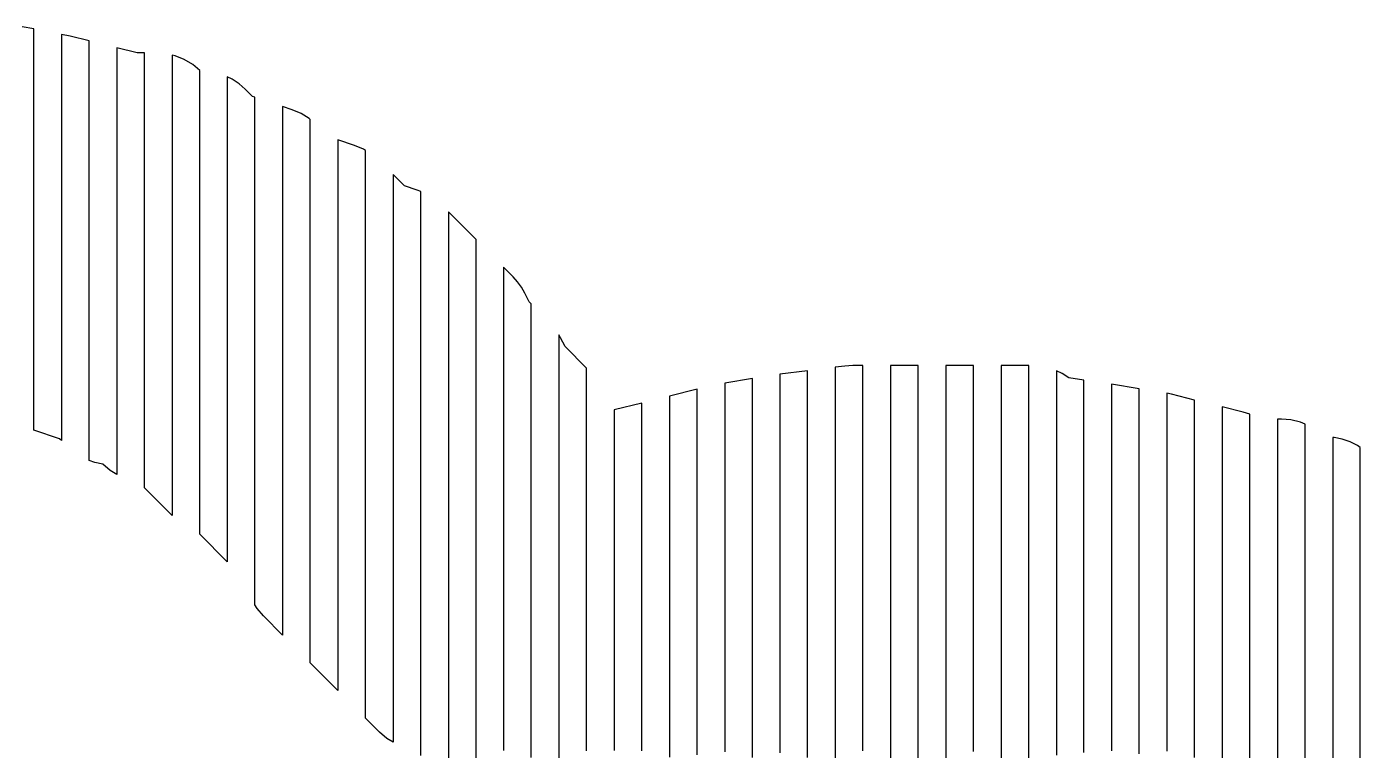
# Model space of a CAD drawing. Header units: metres. Extents: x -6 to 1890, y -8 to 898.
# Drawn here: x 1104.5 to 1297.6, y 540.3 to 645 of the extents above; entities that cross this region are included whole.
import ezdxf

# ---------------------------------------------------------------- set-up
doc = ezdxf.new("R2010")
doc.units = ezdxf.units.M
doc.layers.add('PASSADAS_COMPLETAS', color=1, linetype='CONTINUOUS')
doc.layers.add('PECAS_2D', color=3, linetype='CONTINUOUS')

msp = doc.modelspace()

# ---------------------------------------------------------------- linework, layer by layer
at = {"layer": 'PASSADAS_COMPLETAS'}
for points in [[(1161.578, 539.551), (1161.578, 544.729), (1161.578, 546.024), (1161.578, 547.318), (1161.578, 548.613), (1161.578, 549.908), (1161.578, 551.202), (1161.578, 552.497), (1161.578, 602.985), (1161.578, 604.279), (1161.578, 605.574), (1161.578, 606.868), (1161.578, 608.163), (1161.578, 609.457), (1161.578, 610.752), (1161.578, 612.047), (1161.578, 613.341), (1161.578, 614.636), (1161.578, 615.93), (1161.578, 621.108), (1161.055, 621.329), (1159.215, 621.942), (1157.578, 623.579), (1157.578, 619.669), (1157.578, 618.365), (1157.578, 617.062), (1157.578, 615.758), (1157.578, 614.455), (1157.578, 613.151), (1157.578, 611.848), (1157.578, 610.544), (1157.578, 609.241), (1157.578, 607.938), (1157.578, 605.331), (1157.578, 555.798), (1157.578, 554.494), (1157.578, 553.191), (1157.578, 551.887), (1157.578, 550.584), (1157.578, 549.28), (1157.578, 547.977), (1157.578, 546.673), (1157.578, 541.46), (1156.685, 542.011), (1155.62, 542.923), (1153.578, 544.966), (1153.578, 550.179), (1153.578, 551.482), (1153.578, 552.786), (1153.578, 554.089), (1153.578, 555.392), (1153.578, 556.696), (1153.578, 557.999), (1153.578, 559.302), (1153.578, 607.525), (1153.578, 608.828), (1153.578, 610.132), (1153.578, 611.435), (1153.578, 612.738), (1153.578, 614.042), (1153.578, 615.345), (1153.578, 616.648), (1153.578, 617.952), (1153.578, 619.255), (1153.578, 620.558), (1153.578, 621.862), (1153.578, 627.075), (1153.299, 627.247), (1152.007, 627.792), (1149.578, 628.602), (1149.578, 624.748), (1149.578, 623.464), (1149.578, 622.179), (1149.578, 620.895), (1149.578, 619.61), (1149.578, 618.326), (1149.578, 617.042), (1149.578, 615.757), (1149.578, 614.473), (1149.578, 613.188), (1149.578, 611.904), (1149.578, 564.379), (1149.578, 563.095), (1149.578, 561.81), (1149.578, 560.526), (1149.578, 559.241), (1149.578, 557.957), (1149.578, 556.673), (1149.578, 555.388), (1149.578, 548.966), (1145.578, 552.966), (1145.578, 560.697), (1145.578, 561.986), (1145.578, 563.274), (1145.578, 564.563), (1145.578, 565.851), (1145.578, 567.14), (1145.578, 568.428), (1145.578, 569.717), (1145.578, 613.527), (1145.578, 614.816), (1145.578, 616.105), (1145.578, 617.393), (1145.578, 618.682), (1145.578, 619.97), (1145.578, 621.259), (1145.578, 622.547), (1145.578, 623.836), (1145.578, 626.413), (1145.578, 631.567), (1145.451, 631.676), (1144.251, 632.418), (1142.958, 632.962), (1141.578, 633.423), (1141.578, 629.535), (1141.578, 628.239), (1141.578, 625.647), (1141.578, 624.351), (1141.578, 623.056), (1141.578, 621.76), (1141.578, 620.464), (1141.578, 619.168), (1141.578, 617.872), (1141.578, 616.576), (1141.578, 615.28), (1141.578, 573.812), (1141.578, 572.516), (1141.578, 571.221), (1141.578, 569.925), (1141.578, 568.629), (1141.578, 567.333), (1141.578, 566.037), (1141.578, 564.741), (1141.578, 556.966), (1138.817, 559.727), (1137.904, 560.792), (1137.578, 561.32), (1137.578, 569.05), (1137.578, 570.339), (1137.578, 571.627), (1137.578, 572.915), (1137.578, 574.204), (1137.578, 575.492), (1137.578, 576.781), (1137.578, 578.069), (1137.578, 580.646), (1137.578, 618.007), (1137.578, 619.296), (1137.578, 620.584), (1137.578, 621.872), (1137.578, 623.161), (1137.578, 624.449), (1137.578, 625.737), (1137.578, 627.026), (1137.578, 628.314), (1137.578, 629.603), (1137.578, 630.891), (1137.578, 634.756), (1137.241, 634.868), (1136.175, 635.934), (1135.293, 636.709), (1134.302, 637.374), (1133.578, 637.731), (1133.578, 632.533), (1133.578, 631.233), (1133.578, 629.934), (1133.578, 628.634), (1133.578, 627.334), (1133.578, 626.035), (1133.578, 624.735), (1133.578, 623.435), (1133.578, 622.136), (1133.578, 620.836), (1133.578, 583.147), (1133.578, 581.847), (1133.578, 580.547), (1133.578, 579.248), (1133.578, 577.948), (1133.578, 576.648), (1133.578, 575.349), (1133.578, 574.049), (1133.578, 567.551), (1129.578, 571.551), (1129.578, 578.002), (1129.578, 579.293), (1129.578, 580.583), (1129.578, 581.873), (1129.578, 583.163), (1129.578, 584.453), (1129.578, 585.744), (1129.578, 621.871), (1129.578, 623.161), (1129.578, 624.451), (1129.578, 625.741), (1129.578, 627.031), (1129.578, 628.322), (1129.578, 629.612), (1129.578, 630.902), (1129.578, 633.483), (1129.578, 634.773), (1129.578, 638.644), (1128.565, 639.49), (1127.355, 640.22), (1126.037, 640.756), (1125.578, 640.864), (1125.578, 635.64), (1125.578, 634.334), (1125.578, 633.028), (1125.578, 631.722), (1125.578, 630.416), (1125.578, 629.11), (1125.578, 627.804), (1125.578, 626.498), (1125.578, 625.192), (1125.578, 623.886), (1125.578, 622.58), (1125.578, 588.624), (1125.578, 587.318), (1125.578, 586.012), (1125.578, 584.706), (1125.578, 583.4), (1125.578, 582.094), (1125.578, 580.788), (1125.578, 574.258), (1121.578, 578.258), (1121.578, 583.395), (1121.578, 584.68), (1121.578, 585.964), (1121.578, 587.248), (1121.578, 588.532), (1121.578, 589.816), (1121.578, 591.101), (1121.578, 624.49), (1121.578, 625.774), (1121.578, 627.059), (1121.578, 628.343), (1121.578, 629.627), (1121.578, 630.911), (1121.578, 632.195), (1121.578, 633.48), (1121.578, 636.048), (1121.578, 637.332), (1121.578, 641.185), (1120.519, 641.185), (1117.578, 641.92), (1117.578, 638.062), (1117.578, 636.776), (1117.578, 634.205), (1117.578, 632.919), (1117.578, 631.633), (1117.578, 630.347), (1117.578, 629.061), (1117.578, 627.775), (1117.578, 626.489), (1117.578, 625.203), (1117.578, 593.054), (1117.578, 591.768), (1117.578, 590.482), (1117.578, 589.196), (1117.578, 587.91), (1117.578, 586.624), (1117.578, 585.338), (1117.578, 580.194), (1116.615, 580.789), (1115.54, 581.711), (1114.401, 581.947), (1113.578, 582.232), (1113.578, 587.397), (1113.578, 588.688), (1113.578, 589.979), (1113.578, 591.271), (1113.578, 592.562), (1113.578, 593.853), (1113.578, 595.144), (1113.578, 627.425), (1113.578, 628.717), (1113.578, 630.008), (1113.578, 631.299), (1113.578, 632.59), (1113.578, 633.882), (1113.578, 635.173), (1113.578, 636.464), (1113.578, 637.755), (1113.578, 639.047), (1113.578, 642.92), (1110.843, 643.594), (1109.578, 643.846), (1109.578, 639.929), (1109.578, 638.624), (1109.578, 637.318), (1109.578, 636.012), (1109.578, 634.706), (1109.578, 633.401), (1109.578, 632.095), (1109.578, 630.789), (1109.578, 629.483), (1109.578, 628.178), (1109.578, 595.534), (1109.578, 594.228), (1109.578, 592.922), (1109.578, 591.617), (1109.578, 590.311), (1109.578, 589.005), (1109.578, 585.088), (1109.313, 585.353), (1105.578, 586.598), (1105.578, 590.468), (1105.578, 591.758), (1105.578, 593.048), (1105.578, 594.338), (1105.578, 595.628), (1105.578, 596.918), (1105.578, 627.877), (1105.578, 629.167), (1105.578, 630.457), (1105.578, 631.747), (1105.578, 633.037), (1105.578, 634.327), (1105.578, 635.617), (1105.578, 636.907), (1105.578, 639.487), (1105.578, 640.777), (1105.578, 644.646), (1103.882, 644.971)], [(1169.578, 535.226), (1169.578, 540.402), (1169.578, 541.696), (1169.578, 542.99), (1169.578, 544.284), (1169.578, 545.578), (1169.578, 546.872), (1169.578, 548.166), (1169.578, 594.753), (1169.578, 596.047), (1169.578, 597.342), (1169.578, 598.636), (1169.578, 599.93), (1169.578, 601.224), (1169.578, 602.518), (1169.578, 603.812), (1169.578, 605.106), (1169.578, 606.4), (1169.578, 607.694), (1169.578, 608.988), (1169.578, 614.165), (1165.578, 618.165), (1165.578, 612.997), (1165.578, 611.705), (1165.578, 610.413), (1165.578, 609.121), (1165.578, 607.83), (1165.578, 606.538), (1165.578, 605.246), (1165.578, 603.954), (1165.578, 602.662), (1165.578, 601.37), (1165.578, 600.078), (1165.578, 598.786), (1165.578, 549.695), (1165.578, 548.403), (1165.578, 547.111), (1165.578, 545.819), (1165.578, 544.527), (1165.578, 543.236), (1165.578, 541.944), (1165.578, 536.776)], [(1177.578, 539.275), (1177.578, 540.562), (1177.578, 541.848), (1177.578, 543.134), (1177.578, 546.993), (1177.578, 584.293), (1177.578, 586.865), (1177.578, 588.151), (1177.578, 589.438), (1177.578, 590.724), (1177.578, 592.01), (1177.578, 593.296), (1177.578, 594.582), (1177.578, 595.869), (1177.578, 597.155), (1177.578, 599.727), (1177.578, 604.872), (1177.29, 605.16), (1176.658, 606.425), (1176.176, 607.272), (1175.604, 608.065), (1174.953, 608.79), (1173.578, 610.165), (1173.578, 604.987), (1173.578, 603.692), (1173.578, 602.398), (1173.578, 601.104), (1173.578, 599.809), (1173.578, 598.515), (1173.578, 597.22), (1173.578, 595.926), (1173.578, 594.631), (1173.578, 593.337), (1173.578, 592.043), (1173.578, 589.454), (1173.578, 545.443), (1173.578, 544.149), (1173.578, 542.854), (1173.578, 541.56), (1173.578, 540.265)], [(1185.578, 540.226), (1185.578, 541.513), (1185.578, 542.801), (1185.578, 571.121), (1185.578, 572.408), (1185.578, 573.695), (1185.578, 576.27), (1185.578, 577.557), (1185.578, 578.845), (1185.578, 580.132), (1185.578, 581.419), (1185.578, 582.706), (1185.578, 583.994), (1185.578, 585.281), (1185.578, 586.568), (1185.578, 587.856), (1185.578, 595.579), (1182.46, 598.697), (1181.828, 599.962), (1181.578, 600.401), (1181.578, 595.184), (1181.578, 593.88), (1181.578, 592.576), (1181.578, 591.271), (1181.578, 589.967), (1181.578, 588.663), (1181.578, 587.359), (1181.578, 586.054), (1181.578, 584.75), (1181.578, 583.446), (1181.578, 582.141), (1181.578, 580.837), (1181.578, 579.533), (1181.578, 578.229), (1181.578, 576.924), (1181.578, 544.318), (1181.578, 543.014), (1181.578, 541.71), (1181.578, 540.405), (1181.578, 539.101)], [(1217.578, 539.237), (1217.578, 540.538), (1217.578, 541.84), (1217.578, 543.141), (1217.578, 544.443), (1217.578, 545.744), (1217.578, 549.648), (1217.578, 576.979), (1217.578, 578.28), (1217.578, 579.582), (1217.578, 580.883), (1217.578, 582.185), (1217.578, 583.486), (1217.578, 584.788), (1217.578, 586.089), (1217.578, 587.39), (1217.578, 588.692), (1217.578, 589.993), (1217.578, 595.199), (1213.578, 594.699), (1213.578, 589.483), (1213.578, 588.179), (1213.578, 586.875), (1213.578, 585.571), (1213.578, 584.267), (1213.578, 582.963), (1213.578, 581.659), (1213.578, 580.355), (1213.578, 579.051), (1213.578, 577.747), (1213.578, 576.443), (1213.578, 545.148), (1213.578, 543.844), (1213.578, 542.54), (1213.578, 541.236), (1213.578, 539.932)], [(1225.578, 540.22), (1225.578, 541.516), (1225.578, 542.812), (1225.578, 544.108), (1225.578, 545.404), (1225.578, 546.7), (1225.578, 577.801), (1225.578, 579.097), (1225.578, 580.393), (1225.578, 581.689), (1225.578, 582.985), (1225.578, 584.281), (1225.578, 585.576), (1225.578, 586.872), (1225.578, 588.168), (1225.578, 589.464), (1225.578, 590.76), (1225.578, 595.944), (1224.1, 595.944), (1222.972, 595.873), (1221.578, 595.699), (1221.578, 590.493), (1221.578, 589.192), (1221.578, 587.89), (1221.578, 586.589), (1221.578, 585.288), (1221.578, 583.986), (1221.578, 582.685), (1221.578, 581.383), (1221.578, 580.082), (1221.578, 578.78), (1221.578, 577.479), (1221.578, 546.244), (1221.578, 544.943), (1221.578, 543.641), (1221.578, 542.34), (1221.578, 541.038), (1221.578, 535.832)], [(1233.578, 537.673), (1233.578, 541.557), (1233.578, 542.852), (1233.578, 544.147), (1233.578, 545.442), (1233.578, 546.737), (1233.578, 548.032), (1233.578, 577.815), (1233.578, 579.11), (1233.578, 580.405), (1233.578, 581.7), (1233.578, 582.995), (1233.578, 584.289), (1233.578, 585.584), (1233.578, 586.879), (1233.578, 588.174), (1233.578, 589.469), (1233.578, 590.764), (1233.578, 592.059), (1233.578, 595.944), (1229.578, 595.944), (1229.578, 590.742), (1229.578, 589.441), (1229.578, 588.141), (1229.578, 586.841), (1229.578, 585.54), (1229.578, 584.24), (1229.578, 582.939), (1229.578, 581.639), (1229.578, 580.338), (1229.578, 579.038), (1229.578, 577.737), (1229.578, 547.827), (1229.578, 546.527), (1229.578, 545.226), (1229.578, 543.926), (1229.578, 542.625), (1229.578, 541.325), (1229.578, 537.424)], [(1241.578, 540.114), (1241.578, 541.413), (1241.578, 542.711), (1241.578, 544.01), (1241.578, 545.308), (1241.578, 546.606), (1241.578, 547.905), (1241.578, 577.767), (1241.578, 579.065), (1241.578, 580.363), (1241.578, 581.662), (1241.578, 582.96), (1241.578, 584.258), (1241.578, 585.557), (1241.578, 586.855), (1241.578, 588.154), (1241.578, 589.452), (1241.578, 590.75), (1241.578, 592.049), (1241.578, 595.944), (1237.578, 595.944), (1237.578, 592.059), (1237.578, 590.764), (1237.578, 589.469), (1237.578, 588.174), (1237.578, 586.879), (1237.578, 585.584), (1237.578, 584.289), (1237.578, 582.995), (1237.578, 581.7), (1237.578, 580.405), (1237.578, 579.11), (1237.578, 577.815), (1237.578, 548.032), (1237.578, 546.737), (1237.578, 545.442), (1237.578, 544.147), (1237.578, 542.852), (1237.578, 541.557), (1237.578, 537.673)], [(1249.578, 536.518), (1249.578, 540.393), (1249.578, 541.685), (1249.578, 542.977), (1249.578, 544.269), (1249.578, 545.561), (1249.578, 546.853), (1249.578, 577.857), (1249.578, 579.149), (1249.578, 580.441), (1249.578, 581.733), (1249.578, 583.025), (1249.578, 584.317), (1249.578, 585.609), (1249.578, 586.901), (1249.578, 588.192), (1249.578, 589.484), (1249.578, 590.776), (1249.578, 595.944), (1245.578, 595.944), (1245.578, 592.101), (1245.578, 590.82), (1245.578, 589.539), (1245.578, 588.258), (1245.578, 586.977), (1245.578, 585.696), (1245.578, 584.415), (1245.578, 583.134), (1245.578, 581.853), (1245.578, 580.572), (1245.578, 579.291), (1245.578, 578.01), (1245.578, 547.266), (1245.578, 545.985), (1245.578, 544.704), (1245.578, 543.423), (1245.578, 542.142), (1245.578, 540.861), (1245.578, 537.018)], [(1257.578, 539.97), (1257.578, 541.253), (1257.578, 542.536), (1257.578, 543.818), (1257.578, 545.101), (1257.578, 575.883), (1257.578, 577.165), (1257.578, 578.448), (1257.578, 579.73), (1257.578, 581.013), (1257.578, 582.296), (1257.578, 583.578), (1257.578, 584.861), (1257.578, 586.143), (1257.578, 587.426), (1257.578, 588.708), (1257.578, 589.991), (1257.578, 593.839), (1255.372, 594.154), (1254.406, 594.779), (1253.578, 595.177), (1253.578, 590.008), (1253.578, 588.716), (1253.578, 587.423), (1253.578, 586.131), (1253.578, 584.839), (1253.578, 583.547), (1253.578, 582.254), (1253.578, 580.962), (1253.578, 579.67), (1253.578, 578.378), (1253.578, 577.085), (1253.578, 546.071), (1253.578, 544.779), (1253.578, 543.487), (1253.578, 542.195), (1253.578, 540.902), (1253.578, 539.61)], [(1209.578, 539.27), (1209.578, 540.575), (1209.578, 541.88), (1209.578, 543.185), (1209.578, 544.49), (1209.578, 545.795), (1209.578, 577.115), (1209.578, 578.42), (1209.578, 579.725), (1209.578, 581.03), (1209.578, 582.335), (1209.578, 583.64), (1209.578, 584.945), (1209.578, 586.25), (1209.578, 587.555), (1209.578, 588.86), (1209.578, 594.08), (1205.578, 593.413), (1205.578, 588.21), (1205.578, 586.909), (1205.578, 585.608), (1205.578, 584.308), (1205.578, 583.007), (1205.578, 581.706), (1205.578, 580.405), (1205.578, 579.104), (1205.578, 577.804), (1205.578, 576.503), (1205.578, 575.202), (1205.578, 543.984), (1205.578, 542.683), (1205.578, 541.382), (1205.578, 540.081)], [(1265.578, 539.769), (1265.578, 541.058), (1265.578, 542.347), (1265.578, 575.851), (1265.578, 577.14), (1265.578, 578.428), (1265.578, 579.717), (1265.578, 581.006), (1265.578, 582.294), (1265.578, 583.583), (1265.578, 584.871), (1265.578, 586.16), (1265.578, 587.449), (1265.578, 588.737), (1265.578, 592.603), (1261.578, 593.267), (1261.578, 589.385), (1261.578, 588.091), (1261.578, 586.797), (1261.578, 585.502), (1261.578, 584.208), (1261.578, 582.914), (1261.578, 581.62), (1261.578, 580.326), (1261.578, 579.032), (1261.578, 577.737), (1261.578, 576.443), (1261.578, 544.089), (1261.578, 542.795), (1261.578, 541.501), (1261.578, 540.207)], [(1201.578, 539.629), (1201.578, 540.92), (1201.578, 542.21), (1201.578, 543.5), (1201.578, 544.79), (1201.578, 574.468), (1201.578, 575.758), (1201.578, 577.048), (1201.578, 578.339), (1201.578, 580.919), (1201.578, 582.21), (1201.578, 583.5), (1201.578, 584.79), (1201.578, 586.08), (1201.578, 587.371), (1201.578, 592.532), (1197.578, 591.532), (1197.578, 586.309), (1197.578, 585.004), (1197.578, 583.698), (1197.578, 582.392), (1197.578, 581.087), (1197.578, 579.781), (1197.578, 578.475), (1197.578, 577.17), (1197.578, 575.864), (1197.578, 574.559), (1197.578, 544.529), (1197.578, 543.223), (1197.578, 541.917), (1197.578, 540.612), (1197.578, 539.306)], [(1273.578, 539.253), (1273.578, 541.838), (1273.578, 572.865), (1273.578, 574.158), (1273.578, 575.45), (1273.578, 576.743), (1273.578, 578.036), (1273.578, 579.329), (1273.578, 580.622), (1273.578, 581.914), (1273.578, 583.207), (1273.578, 584.5), (1273.578, 585.793), (1273.578, 587.085), (1273.578, 590.964), (1270.256, 591.794), (1269.578, 591.935), (1269.578, 588.052), (1269.578, 586.758), (1269.578, 585.464), (1269.578, 584.169), (1269.578, 582.875), (1269.578, 581.581), (1269.578, 580.286), (1269.578, 578.992), (1269.578, 577.698), (1269.578, 576.403), (1269.578, 575.109), (1269.578, 573.815), (1269.578, 541.457), (1269.578, 540.163)], [(1193.578, 540.24), (1193.578, 541.529), (1193.578, 542.819), (1193.578, 572.478), (1193.578, 573.768), (1193.578, 575.057), (1193.578, 576.347), (1193.578, 577.637), (1193.578, 578.926), (1193.578, 580.216), (1193.578, 581.505), (1193.578, 582.795), (1193.578, 584.084), (1193.578, 585.374), (1193.578, 590.532), (1189.578, 589.532), (1189.578, 584.347), (1189.578, 583.051), (1189.578, 581.755), (1189.578, 580.459), (1189.578, 579.163), (1189.578, 577.867), (1189.578, 576.571), (1189.578, 575.275), (1189.578, 573.978), (1189.578, 572.682), (1189.578, 571.386), (1189.578, 542.871), (1189.578, 541.575), (1189.578, 540.279)], [(1281.578, 535.891), (1281.578, 569.513), (1281.578, 570.806), (1281.578, 572.099), (1281.578, 573.393), (1281.578, 574.686), (1281.578, 575.979), (1281.578, 577.272), (1281.578, 578.565), (1281.578, 579.858), (1281.578, 581.151), (1281.578, 582.445), (1281.578, 583.738), (1281.578, 585.031), (1281.578, 588.91), (1280.597, 589.209), (1277.578, 589.964), (1277.578, 586.091), (1277.578, 584.8), (1277.578, 583.509), (1277.578, 582.218), (1277.578, 580.927), (1277.578, 579.636), (1277.578, 578.345), (1277.578, 577.054), (1277.578, 575.763), (1277.578, 574.472), (1277.578, 573.181), (1277.578, 571.89), (1277.578, 538.323)], [(1289.578, 531.794), (1289.578, 568.059), (1289.578, 570.649), (1289.578, 571.944), (1289.578, 573.239), (1289.578, 574.534), (1289.578, 575.83), (1289.578, 577.125), (1289.578, 578.42), (1289.578, 579.715), (1289.578, 581.01), (1289.578, 582.305), (1289.578, 587.486), (1288.906, 587.759), (1287.53, 588.082), (1286.146, 588.188), (1285.578, 588.188), (1285.578, 584.333), (1285.578, 583.048), (1285.578, 581.763), (1285.578, 580.477), (1285.578, 579.192), (1285.578, 577.907), (1285.578, 576.622), (1285.578, 575.337), (1285.578, 574.052), (1285.578, 572.767), (1285.578, 571.482), (1285.578, 568.912), (1285.578, 534.215)], [(1297.578, 524.965), (1297.578, 563.534), (1297.578, 564.819), (1297.578, 566.105), (1297.578, 567.391), (1297.578, 568.676), (1297.578, 569.962), (1297.578, 571.247), (1297.578, 572.533), (1297.578, 573.819), (1297.578, 575.104), (1297.578, 576.39), (1297.578, 577.676), (1297.578, 578.961), (1297.578, 584.104), (1297.171, 584.377), (1296.091, 584.91), (1294.951, 585.296), (1293.78, 585.527), (1293.578, 585.54), (1293.578, 580.397), (1293.578, 579.111), (1293.578, 577.826), (1293.578, 576.54), (1293.578, 575.254), (1293.578, 573.968), (1293.578, 572.683), (1293.578, 571.397), (1293.578, 570.111), (1293.578, 568.825), (1293.578, 567.54), (1293.578, 566.254), (1293.578, 528.967)]]:
    msp.add_lwpolyline(points, dxfattribs=at)
at = {"layer": 'PECAS_2D'}
for points in [[(1161.578, 539.551), (1161.578, 544.729), (1161.578, 546.024), (1161.578, 547.318), (1161.578, 548.613), (1161.578, 549.908), (1161.578, 551.202), (1161.578, 552.497), (1161.578, 602.985), (1161.578, 604.279), (1161.578, 605.574), (1161.578, 606.868), (1161.578, 608.163), (1161.578, 609.457), (1161.578, 610.752), (1161.578, 612.047), (1161.578, 613.341), (1161.578, 614.636), (1161.578, 615.93), (1161.578, 621.108), (1161.055, 621.329), (1159.215, 621.942), (1157.578, 623.579), (1157.578, 619.669), (1157.578, 618.365), (1157.578, 617.062), (1157.578, 615.758), (1157.578, 614.455), (1157.578, 613.151), (1157.578, 611.848), (1157.578, 610.544), (1157.578, 609.241), (1157.578, 607.938), (1157.578, 605.331), (1157.578, 555.798), (1157.578, 554.494), (1157.578, 553.191), (1157.578, 551.887), (1157.578, 550.584), (1157.578, 549.28), (1157.578, 547.977), (1157.578, 546.673), (1157.578, 541.46), (1156.685, 542.011), (1155.62, 542.923), (1153.578, 544.966), (1153.578, 550.179), (1153.578, 551.482), (1153.578, 552.786), (1153.578, 554.089), (1153.578, 555.392), (1153.578, 556.696), (1153.578, 557.999), (1153.578, 559.302), (1153.578, 607.525), (1153.578, 608.828), (1153.578, 610.132), (1153.578, 611.435), (1153.578, 612.738), (1153.578, 614.042), (1153.578, 615.345), (1153.578, 616.648), (1153.578, 617.952), (1153.578, 619.255), (1153.578, 620.558), (1153.578, 621.862), (1153.578, 627.075), (1153.299, 627.247), (1152.007, 627.792), (1149.578, 628.602), (1149.578, 624.748), (1149.578, 623.464), (1149.578, 622.179), (1149.578, 620.895), (1149.578, 619.61), (1149.578, 618.326), (1149.578, 617.042), (1149.578, 615.757), (1149.578, 614.473), (1149.578, 613.188), (1149.578, 611.904), (1149.578, 564.379), (1149.578, 563.095), (1149.578, 561.81), (1149.578, 560.526), (1149.578, 559.241), (1149.578, 557.957), (1149.578, 556.673), (1149.578, 555.388), (1149.578, 548.966), (1145.578, 552.966), (1145.578, 560.697), (1145.578, 561.986), (1145.578, 563.274), (1145.578, 564.563), (1145.578, 565.851), (1145.578, 567.14), (1145.578, 568.428), (1145.578, 569.717), (1145.578, 613.527), (1145.578, 614.816), (1145.578, 616.105), (1145.578, 617.393), (1145.578, 618.682), (1145.578, 619.97), (1145.578, 621.259), (1145.578, 622.547), (1145.578, 623.836), (1145.578, 626.413), (1145.578, 631.567), (1145.451, 631.676), (1144.251, 632.418), (1142.958, 632.962), (1141.578, 633.423), (1141.578, 629.535), (1141.578, 628.239), (1141.578, 625.647), (1141.578, 624.351), (1141.578, 623.056), (1141.578, 621.76), (1141.578, 620.464), (1141.578, 619.168), (1141.578, 617.872), (1141.578, 616.576), (1141.578, 615.28), (1141.578, 573.812), (1141.578, 572.516), (1141.578, 571.221), (1141.578, 569.925), (1141.578, 568.629), (1141.578, 567.333), (1141.578, 566.037), (1141.578, 564.741), (1141.578, 556.966), (1138.817, 559.727), (1137.904, 560.792), (1137.578, 561.32), (1137.578, 569.05), (1137.578, 570.339), (1137.578, 571.627), (1137.578, 572.915), (1137.578, 574.204), (1137.578, 575.492), (1137.578, 576.781), (1137.578, 578.069), (1137.578, 580.646), (1137.578, 618.007), (1137.578, 619.296), (1137.578, 620.584), (1137.578, 621.872), (1137.578, 623.161), (1137.578, 624.449), (1137.578, 625.737), (1137.578, 627.026), (1137.578, 628.314), (1137.578, 629.603), (1137.578, 630.891), (1137.578, 634.756), (1137.241, 634.868), (1136.175, 635.934), (1135.293, 636.709), (1134.302, 637.374), (1133.578, 637.731), (1133.578, 632.533), (1133.578, 631.233), (1133.578, 629.934), (1133.578, 628.634), (1133.578, 627.334), (1133.578, 626.035), (1133.578, 624.735), (1133.578, 623.435), (1133.578, 622.136), (1133.578, 620.836), (1133.578, 583.147), (1133.578, 581.847), (1133.578, 580.547), (1133.578, 579.248), (1133.578, 577.948), (1133.578, 576.648), (1133.578, 575.349), (1133.578, 574.049), (1133.578, 567.551), (1129.578, 571.551), (1129.578, 578.002), (1129.578, 579.293), (1129.578, 580.583), (1129.578, 581.873), (1129.578, 583.163), (1129.578, 584.453), (1129.578, 585.744), (1129.578, 621.871), (1129.578, 623.161), (1129.578, 624.451), (1129.578, 625.741), (1129.578, 627.031), (1129.578, 628.322), (1129.578, 629.612), (1129.578, 630.902), (1129.578, 633.483), (1129.578, 634.773), (1129.578, 638.644), (1128.565, 639.49), (1127.355, 640.22), (1126.037, 640.756), (1125.578, 640.864), (1125.578, 635.64), (1125.578, 634.334), (1125.578, 633.028), (1125.578, 631.722), (1125.578, 630.416), (1125.578, 629.11), (1125.578, 627.804), (1125.578, 626.498), (1125.578, 625.192), (1125.578, 623.886), (1125.578, 622.58), (1125.578, 588.624), (1125.578, 587.318), (1125.578, 586.012), (1125.578, 584.706), (1125.578, 583.4), (1125.578, 582.094), (1125.578, 580.788), (1125.578, 574.258), (1121.578, 578.258), (1121.578, 583.395), (1121.578, 584.68), (1121.578, 585.964), (1121.578, 587.248), (1121.578, 588.532), (1121.578, 589.816), (1121.578, 591.101), (1121.578, 624.49), (1121.578, 625.774), (1121.578, 627.059), (1121.578, 628.343), (1121.578, 629.627), (1121.578, 630.911), (1121.578, 632.195), (1121.578, 633.48), (1121.578, 636.048), (1121.578, 637.332), (1121.578, 641.185), (1120.519, 641.185), (1117.578, 641.92), (1117.578, 638.062), (1117.578, 636.776), (1117.578, 634.205), (1117.578, 632.919), (1117.578, 631.633), (1117.578, 630.347), (1117.578, 629.061), (1117.578, 627.775), (1117.578, 626.489), (1117.578, 625.203), (1117.578, 593.054), (1117.578, 591.768), (1117.578, 590.482), (1117.578, 589.196), (1117.578, 587.91), (1117.578, 586.624), (1117.578, 585.338), (1117.578, 580.194), (1116.615, 580.789), (1115.54, 581.711), (1114.401, 581.947), (1113.578, 582.232), (1113.578, 587.397), (1113.578, 588.688), (1113.578, 589.979), (1113.578, 591.271), (1113.578, 592.562), (1113.578, 593.853), (1113.578, 595.144), (1113.578, 627.425), (1113.578, 628.717), (1113.578, 630.008), (1113.578, 631.299), (1113.578, 632.59), (1113.578, 633.882), (1113.578, 635.173), (1113.578, 636.464), (1113.578, 637.755), (1113.578, 639.047), (1113.578, 642.92), (1110.843, 643.594), (1109.578, 643.846), (1109.578, 639.929), (1109.578, 638.624), (1109.578, 637.318), (1109.578, 636.012), (1109.578, 634.706), (1109.578, 633.401), (1109.578, 632.095), (1109.578, 630.789), (1109.578, 629.483), (1109.578, 628.178), (1109.578, 595.534), (1109.578, 594.228), (1109.578, 592.922), (1109.578, 591.617), (1109.578, 590.311), (1109.578, 589.005), (1109.578, 585.088), (1109.313, 585.353), (1105.578, 586.598), (1105.578, 590.468), (1105.578, 591.758), (1105.578, 593.048), (1105.578, 594.338), (1105.578, 595.628), (1105.578, 596.918), (1105.578, 627.877), (1105.578, 629.167), (1105.578, 630.457), (1105.578, 631.747), (1105.578, 633.037), (1105.578, 634.327), (1105.578, 635.617), (1105.578, 636.907), (1105.578, 639.487), (1105.578, 640.777), (1105.578, 644.646), (1103.882, 644.971)], [(1169.578, 535.226), (1169.578, 540.402), (1169.578, 541.696), (1169.578, 542.99), (1169.578, 544.284), (1169.578, 545.578), (1169.578, 546.872), (1169.578, 548.166), (1169.578, 594.753), (1169.578, 596.047), (1169.578, 597.342), (1169.578, 598.636), (1169.578, 599.93), (1169.578, 601.224), (1169.578, 602.518), (1169.578, 603.812), (1169.578, 605.106), (1169.578, 606.4), (1169.578, 607.694), (1169.578, 608.988), (1169.578, 614.165), (1165.578, 618.165), (1165.578, 612.997), (1165.578, 611.705), (1165.578, 610.413), (1165.578, 609.121), (1165.578, 607.83), (1165.578, 606.538), (1165.578, 605.246), (1165.578, 603.954), (1165.578, 602.662), (1165.578, 601.37), (1165.578, 600.078), (1165.578, 598.786), (1165.578, 549.695), (1165.578, 548.403), (1165.578, 547.111), (1165.578, 545.819), (1165.578, 544.527), (1165.578, 543.236), (1165.578, 541.944), (1165.578, 536.776)], [(1177.578, 539.275), (1177.578, 540.562), (1177.578, 541.848), (1177.578, 543.134), (1177.578, 546.993), (1177.578, 584.293), (1177.578, 586.865), (1177.578, 588.151), (1177.578, 589.438), (1177.578, 590.724), (1177.578, 592.01), (1177.578, 593.296), (1177.578, 594.582), (1177.578, 595.869), (1177.578, 597.155), (1177.578, 599.727), (1177.578, 604.872), (1177.29, 605.16), (1176.658, 606.425), (1176.176, 607.272), (1175.604, 608.065), (1174.953, 608.79), (1173.578, 610.165), (1173.578, 604.987), (1173.578, 603.692), (1173.578, 602.398), (1173.578, 601.104), (1173.578, 599.809), (1173.578, 598.515), (1173.578, 597.22), (1173.578, 595.926), (1173.578, 594.631), (1173.578, 593.337), (1173.578, 592.043), (1173.578, 589.454), (1173.578, 545.443), (1173.578, 544.149), (1173.578, 542.854), (1173.578, 541.56), (1173.578, 540.265)], [(1185.578, 540.226), (1185.578, 541.513), (1185.578, 542.801), (1185.578, 571.121), (1185.578, 572.408), (1185.578, 573.695), (1185.578, 576.27), (1185.578, 577.557), (1185.578, 578.845), (1185.578, 580.132), (1185.578, 581.419), (1185.578, 582.706), (1185.578, 583.994), (1185.578, 585.281), (1185.578, 586.568), (1185.578, 587.856), (1185.578, 595.579), (1182.46, 598.697), (1181.828, 599.962), (1181.578, 600.401), (1181.578, 595.184), (1181.578, 593.88), (1181.578, 592.576), (1181.578, 591.271), (1181.578, 589.967), (1181.578, 588.663), (1181.578, 587.359), (1181.578, 586.054), (1181.578, 584.75), (1181.578, 583.446), (1181.578, 582.141), (1181.578, 580.837), (1181.578, 579.533), (1181.578, 578.229), (1181.578, 576.924), (1181.578, 544.318), (1181.578, 543.014), (1181.578, 541.71), (1181.578, 540.405), (1181.578, 539.101)], [(1217.578, 539.237), (1217.578, 540.538), (1217.578, 541.84), (1217.578, 543.141), (1217.578, 544.443), (1217.578, 545.744), (1217.578, 549.648), (1217.578, 576.979), (1217.578, 578.28), (1217.578, 579.582), (1217.578, 580.883), (1217.578, 582.185), (1217.578, 583.486), (1217.578, 584.788), (1217.578, 586.089), (1217.578, 587.39), (1217.578, 588.692), (1217.578, 589.993), (1217.578, 595.199), (1213.578, 594.699), (1213.578, 589.483), (1213.578, 588.179), (1213.578, 586.875), (1213.578, 585.571), (1213.578, 584.267), (1213.578, 582.963), (1213.578, 581.659), (1213.578, 580.355), (1213.578, 579.051), (1213.578, 577.747), (1213.578, 576.443), (1213.578, 545.148), (1213.578, 543.844), (1213.578, 542.54), (1213.578, 541.236), (1213.578, 539.932)], [(1225.578, 540.22), (1225.578, 541.516), (1225.578, 542.812), (1225.578, 544.108), (1225.578, 545.404), (1225.578, 546.7), (1225.578, 577.801), (1225.578, 579.097), (1225.578, 580.393), (1225.578, 581.689), (1225.578, 582.985), (1225.578, 584.281), (1225.578, 585.576), (1225.578, 586.872), (1225.578, 588.168), (1225.578, 589.464), (1225.578, 590.76), (1225.578, 595.944), (1224.1, 595.944), (1222.972, 595.873), (1221.578, 595.699), (1221.578, 590.493), (1221.578, 589.192), (1221.578, 587.89), (1221.578, 586.589), (1221.578, 585.288), (1221.578, 583.986), (1221.578, 582.685), (1221.578, 581.383), (1221.578, 580.082), (1221.578, 578.78), (1221.578, 577.479), (1221.578, 546.244), (1221.578, 544.943), (1221.578, 543.641), (1221.578, 542.34), (1221.578, 541.038), (1221.578, 535.832)], [(1233.578, 537.673), (1233.578, 541.557), (1233.578, 542.852), (1233.578, 544.147), (1233.578, 545.442), (1233.578, 546.737), (1233.578, 548.032), (1233.578, 577.815), (1233.578, 579.11), (1233.578, 580.405), (1233.578, 581.7), (1233.578, 582.995), (1233.578, 584.289), (1233.578, 585.584), (1233.578, 586.879), (1233.578, 588.174), (1233.578, 589.469), (1233.578, 590.764), (1233.578, 592.059), (1233.578, 595.944), (1229.578, 595.944), (1229.578, 590.742), (1229.578, 589.441), (1229.578, 588.141), (1229.578, 586.841), (1229.578, 585.54), (1229.578, 584.24), (1229.578, 582.939), (1229.578, 581.639), (1229.578, 580.338), (1229.578, 579.038), (1229.578, 577.737), (1229.578, 547.827), (1229.578, 546.527), (1229.578, 545.226), (1229.578, 543.926), (1229.578, 542.625), (1229.578, 541.325), (1229.578, 537.424)], [(1241.578, 540.114), (1241.578, 541.413), (1241.578, 542.711), (1241.578, 544.01), (1241.578, 545.308), (1241.578, 546.606), (1241.578, 547.905), (1241.578, 577.767), (1241.578, 579.065), (1241.578, 580.363), (1241.578, 581.662), (1241.578, 582.96), (1241.578, 584.258), (1241.578, 585.557), (1241.578, 586.855), (1241.578, 588.154), (1241.578, 589.452), (1241.578, 590.75), (1241.578, 592.049), (1241.578, 595.944), (1237.578, 595.944), (1237.578, 592.059), (1237.578, 590.764), (1237.578, 589.469), (1237.578, 588.174), (1237.578, 586.879), (1237.578, 585.584), (1237.578, 584.289), (1237.578, 582.995), (1237.578, 581.7), (1237.578, 580.405), (1237.578, 579.11), (1237.578, 577.815), (1237.578, 548.032), (1237.578, 546.737), (1237.578, 545.442), (1237.578, 544.147), (1237.578, 542.852), (1237.578, 541.557), (1237.578, 537.673)], [(1249.578, 536.518), (1249.578, 540.393), (1249.578, 541.685), (1249.578, 542.977), (1249.578, 544.269), (1249.578, 545.561), (1249.578, 546.853), (1249.578, 577.857), (1249.578, 579.149), (1249.578, 580.441), (1249.578, 581.733), (1249.578, 583.025), (1249.578, 584.317), (1249.578, 585.609), (1249.578, 586.901), (1249.578, 588.192), (1249.578, 589.484), (1249.578, 590.776), (1249.578, 595.944), (1245.578, 595.944), (1245.578, 592.101), (1245.578, 590.82), (1245.578, 589.539), (1245.578, 588.258), (1245.578, 586.977), (1245.578, 585.696), (1245.578, 584.415), (1245.578, 583.134), (1245.578, 581.853), (1245.578, 580.572), (1245.578, 579.291), (1245.578, 578.01), (1245.578, 547.266), (1245.578, 545.985), (1245.578, 544.704), (1245.578, 543.423), (1245.578, 542.142), (1245.578, 540.861), (1245.578, 537.018)], [(1257.578, 539.97), (1257.578, 541.253), (1257.578, 542.536), (1257.578, 543.818), (1257.578, 545.101), (1257.578, 575.883), (1257.578, 577.165), (1257.578, 578.448), (1257.578, 579.73), (1257.578, 581.013), (1257.578, 582.296), (1257.578, 583.578), (1257.578, 584.861), (1257.578, 586.143), (1257.578, 587.426), (1257.578, 588.708), (1257.578, 589.991), (1257.578, 593.839), (1255.372, 594.154), (1254.406, 594.779), (1253.578, 595.177), (1253.578, 590.008), (1253.578, 588.716), (1253.578, 587.423), (1253.578, 586.131), (1253.578, 584.839), (1253.578, 583.547), (1253.578, 582.254), (1253.578, 580.962), (1253.578, 579.67), (1253.578, 578.378), (1253.578, 577.085), (1253.578, 546.071), (1253.578, 544.779), (1253.578, 543.487), (1253.578, 542.195), (1253.578, 540.902), (1253.578, 539.61)], [(1209.578, 539.27), (1209.578, 540.575), (1209.578, 541.88), (1209.578, 543.185), (1209.578, 544.49), (1209.578, 545.795), (1209.578, 577.115), (1209.578, 578.42), (1209.578, 579.725), (1209.578, 581.03), (1209.578, 582.335), (1209.578, 583.64), (1209.578, 584.945), (1209.578, 586.25), (1209.578, 587.555), (1209.578, 588.86), (1209.578, 594.08), (1205.578, 593.413), (1205.578, 588.21), (1205.578, 586.909), (1205.578, 585.608), (1205.578, 584.308), (1205.578, 583.007), (1205.578, 581.706), (1205.578, 580.405), (1205.578, 579.104), (1205.578, 577.804), (1205.578, 576.503), (1205.578, 575.202), (1205.578, 543.984), (1205.578, 542.683), (1205.578, 541.382), (1205.578, 540.081)], [(1265.578, 539.769), (1265.578, 541.058), (1265.578, 542.347), (1265.578, 575.851), (1265.578, 577.14), (1265.578, 578.428), (1265.578, 579.717), (1265.578, 581.006), (1265.578, 582.294), (1265.578, 583.583), (1265.578, 584.871), (1265.578, 586.16), (1265.578, 587.449), (1265.578, 588.737), (1265.578, 592.603), (1261.578, 593.267), (1261.578, 589.385), (1261.578, 588.091), (1261.578, 586.797), (1261.578, 585.502), (1261.578, 584.208), (1261.578, 582.914), (1261.578, 581.62), (1261.578, 580.326), (1261.578, 579.032), (1261.578, 577.737), (1261.578, 576.443), (1261.578, 544.089), (1261.578, 542.795), (1261.578, 541.501), (1261.578, 540.207)], [(1201.578, 539.629), (1201.578, 540.92), (1201.578, 542.21), (1201.578, 543.5), (1201.578, 544.79), (1201.578, 574.468), (1201.578, 575.758), (1201.578, 577.048), (1201.578, 578.339), (1201.578, 580.919), (1201.578, 582.21), (1201.578, 583.5), (1201.578, 584.79), (1201.578, 586.08), (1201.578, 587.371), (1201.578, 592.532), (1197.578, 591.532), (1197.578, 586.309), (1197.578, 585.004), (1197.578, 583.698), (1197.578, 582.392), (1197.578, 581.087), (1197.578, 579.781), (1197.578, 578.475), (1197.578, 577.17), (1197.578, 575.864), (1197.578, 574.559), (1197.578, 544.529), (1197.578, 543.223), (1197.578, 541.917), (1197.578, 540.612), (1197.578, 539.306)], [(1273.578, 539.253), (1273.578, 541.838), (1273.578, 572.865), (1273.578, 574.158), (1273.578, 575.45), (1273.578, 576.743), (1273.578, 578.036), (1273.578, 579.329), (1273.578, 580.622), (1273.578, 581.914), (1273.578, 583.207), (1273.578, 584.5), (1273.578, 585.793), (1273.578, 587.085), (1273.578, 590.964), (1270.256, 591.794), (1269.578, 591.935), (1269.578, 588.052), (1269.578, 586.758), (1269.578, 585.464), (1269.578, 584.169), (1269.578, 582.875), (1269.578, 581.581), (1269.578, 580.286), (1269.578, 578.992), (1269.578, 577.698), (1269.578, 576.403), (1269.578, 575.109), (1269.578, 573.815), (1269.578, 541.457), (1269.578, 540.163)], [(1193.578, 540.24), (1193.578, 541.529), (1193.578, 542.819), (1193.578, 572.478), (1193.578, 573.768), (1193.578, 575.057), (1193.578, 576.347), (1193.578, 577.637), (1193.578, 578.926), (1193.578, 580.216), (1193.578, 581.505), (1193.578, 582.795), (1193.578, 584.084), (1193.578, 585.374), (1193.578, 590.532), (1189.578, 589.532), (1189.578, 584.347), (1189.578, 583.051), (1189.578, 581.755), (1189.578, 580.459), (1189.578, 579.163), (1189.578, 577.867), (1189.578, 576.571), (1189.578, 575.275), (1189.578, 573.978), (1189.578, 572.682), (1189.578, 571.386), (1189.578, 542.871), (1189.578, 541.575), (1189.578, 540.279)], [(1281.578, 535.891), (1281.578, 569.513), (1281.578, 570.806), (1281.578, 572.099), (1281.578, 573.393), (1281.578, 574.686), (1281.578, 575.979), (1281.578, 577.272), (1281.578, 578.565), (1281.578, 579.858), (1281.578, 581.151), (1281.578, 582.445), (1281.578, 583.738), (1281.578, 585.031), (1281.578, 588.91), (1280.597, 589.209), (1277.578, 589.964), (1277.578, 586.091), (1277.578, 584.8), (1277.578, 583.509), (1277.578, 582.218), (1277.578, 580.927), (1277.578, 579.636), (1277.578, 578.345), (1277.578, 577.054), (1277.578, 575.763), (1277.578, 574.472), (1277.578, 573.181), (1277.578, 571.89), (1277.578, 538.323)], [(1289.578, 531.794), (1289.578, 568.059), (1289.578, 570.649), (1289.578, 571.944), (1289.578, 573.239), (1289.578, 574.534), (1289.578, 575.83), (1289.578, 577.125), (1289.578, 578.42), (1289.578, 579.715), (1289.578, 581.01), (1289.578, 582.305), (1289.578, 587.486), (1288.906, 587.759), (1287.53, 588.082), (1286.146, 588.188), (1285.578, 588.188), (1285.578, 584.333), (1285.578, 583.048), (1285.578, 581.763), (1285.578, 580.477), (1285.578, 579.192), (1285.578, 577.907), (1285.578, 576.622), (1285.578, 575.337), (1285.578, 574.052), (1285.578, 572.767), (1285.578, 571.482), (1285.578, 568.912), (1285.578, 534.215)], [(1297.578, 524.965), (1297.578, 563.534), (1297.578, 564.819), (1297.578, 566.105), (1297.578, 567.391), (1297.578, 568.676), (1297.578, 569.962), (1297.578, 571.247), (1297.578, 572.533), (1297.578, 573.819), (1297.578, 575.104), (1297.578, 576.39), (1297.578, 577.676), (1297.578, 578.961), (1297.578, 584.104), (1297.171, 584.377), (1296.091, 584.91), (1294.951, 585.296), (1293.78, 585.527), (1293.578, 585.54), (1293.578, 580.397), (1293.578, 579.111), (1293.578, 577.826), (1293.578, 576.54), (1293.578, 575.254), (1293.578, 573.968), (1293.578, 572.683), (1293.578, 571.397), (1293.578, 570.111), (1293.578, 568.825), (1293.578, 567.54), (1293.578, 566.254), (1293.578, 528.967)]]:
    msp.add_lwpolyline(points, dxfattribs=at)

doc.saveas('drawing.dxf')
